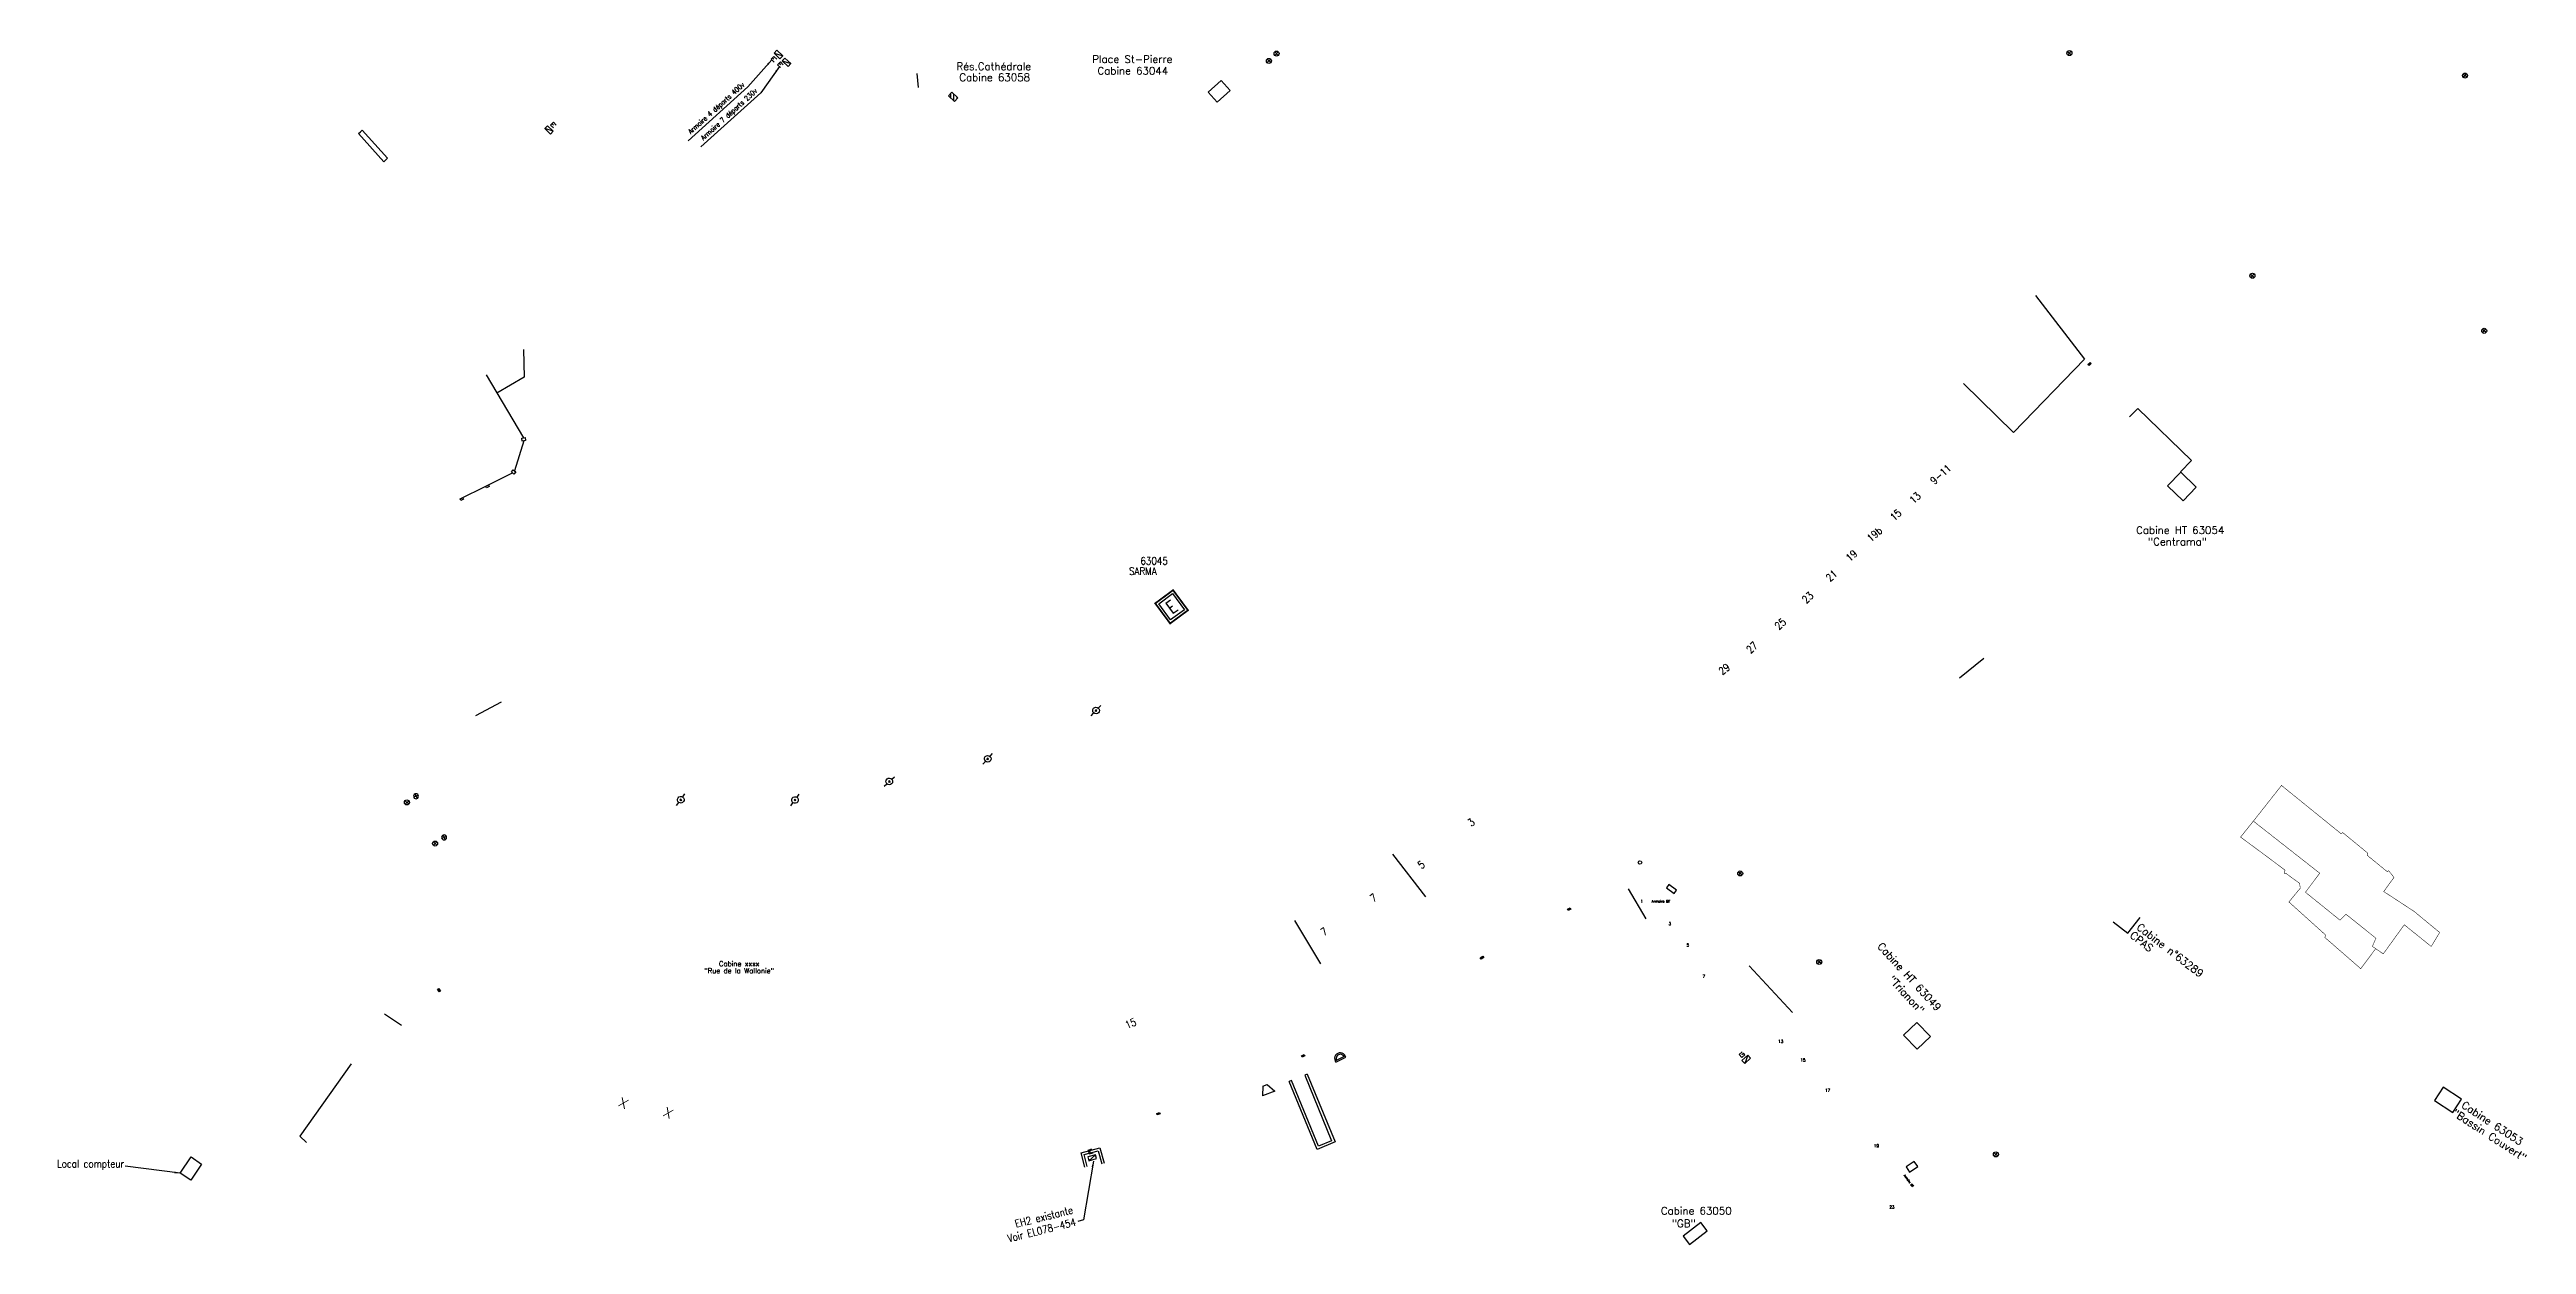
# Model space of a CAD drawing. Header units: millimetres. Extents: x 80014 to 81018, y 144000 to 145000.
# Drawn here: x 80505 to 80999.8, y 144270.4 to 144509.2 of the extents above; entities that cross this region are included whole.
import ezdxf
from ezdxf.enums import TextEntityAlignment as Align

# ---------------------------------------------------------------- set-up
doc = ezdxf.new("R2010")
doc.units = ezdxf.units.MM
doc.linetypes.add('E_ST_CU', pattern=[2000, 1000, 1000])
doc.layers.get('0').update_dxf_attribs({"linetype": 'CONTINUOUS'})
for name, color, linetype in [('BB01', 7, 'CONTINUOUS'), ('BB06', 7, 'CONTINUOUS'), ('BB08', 7, 'CONTINUOUS'), ('BR01', 7, 'CONTINUOUS'), ('BR12', 7, 'CONTINUOUS'), ('BR15', 7, 'CONTINUOUS'), ('M_200', 7, 'CONTINUOUS'), ('W0008', 7, 'CONTINUOUS'), ('W0115', 7, 'CONTINUOUS'), ('W0430', 7, 'CONTINUOUS'), ('W0432', 7, 'CONTINUOUS'), ('W0469', 7, 'CONTINUOUS'), ('W0473', 7, 'CONTINUOUS')]:
    doc.layers.add(name, color=color, linetype=linetype)
doc.styles.add('B_ROMANS', font='ROMANS.shx', dxfattribs={"width": 0.75})
doc.styles.add('M_ROMANS', font='ROMANS.shx', dxfattribs={"width": 0.75})
doc.styles.get("Standard").update_dxf_attribs({"font": 'romans.shx', "width": 0.85})
doc.dimstyles.get("Standard").update_dxf_attribs({"dimtxt": 1.5, "dimasz": 1.2, "dimexe": 0.625, "dimexo": 0.625, "dimgap": 0.25, "dimtad": 1, "dimdec": 1, "dimzin": 0, "dimdsep": 46, "dimtxsty": 'Standard', "dimcen": -0.5, "dimadec": 0, "dimazin": 0, "dimtfac": 1, "dimtdec": 1, "dimtmove": 0, "dimatfit": 3, "dimfxl": 0, "dimtolj": 1, "dimtzin": 0, "dimarcsym": 0})

# ---------------------------------------------------------------- blocks, each defined once
blk = doc.blocks.new('BR1501')
at = {"color": 0, "linetype": 'Continuous'}
blk.add_lwpolyline([(0.3, -0.15), (-0.3, -0.15), (-0.3, 0.15), (0.3, 0.15)], close=True, dxfattribs=at)
for points in [[(-0.1, 0.15), (-0.1, -0.15)], [(0.1, -0.15), (0.1, 0.15)]]:
    blk.add_lwpolyline(points, dxfattribs=at)
blk = doc.blocks.new('AVAL')
at = {"layer": 'BR15', "color": 253, "rotation": 29.2739344194283}
blk.add_blockref('BR1501', (80791.15, 144327.7), dxfattribs=at)
blk = doc.blocks.new('*X0')
at = {"color": 0}
for p, q in [((80685, 144499.52), (80685, 144500.41)), ((80685.64, 144498.94), (80685.64, 144500.29)), ((80686.27, 144499.43), (80686.27, 144499.71))]:
    blk.add_line(p, q, dxfattribs=at)
blk = doc.blocks.new('BR1209')
at = {"color": 0, "linetype": 'Continuous', "flags": 128}
for points in [[(-0.5, 0), (0.5, 0)], [(0, 0.5), (0, -0.5)]]:
    blk.add_lwpolyline(points, dxfattribs=at)
at = {"color": 0, "linetype": 'Continuous'}
blk.add_circle((0, 0), 0.5, dxfattribs=at)
at = {"color": 0, "linetype": 'Continuous', "style": 'B_ROMANS', "width": 0.75}
blk.add_attdef('NUM', text='', height=1.2, dxfattribs=at).set_placement((0, 2), align=Align.MIDDLE)
at = {"color": 0, "linetype": 'Continuous', "style": 'B_ROMANS', "width": 0.75, "flags": 3}
for tag, p in [('DEF_LEG', (0, -10)), ('DEF_COUP', (0, -12.5)), ('DEF_TYPE', (0, -15))]:
    blk.add_attdef(tag, text='', height=1.2, dxfattribs=at).set_placement(p, align=Align.MIDDLE)
blk = doc.blocks.new('T430')
at = {"flags": 128}
for points in [[(0.8, 0.8), (-0.8, 0.8)], [(-0.8, 0.8), (-0.8, 0)], [(0.8, 0.8), (-0.8, 0)], [(-0.8, 0), (0.8, 0)], [(-0.4, 2.1), (0.4, 2.1)], [(-0.4, 2.1), (-0.4, 1.3)], [(-0.4, 1.7), (0, 1.7)], [(-0.4, 1.3), (0.4, 1.3)], [(0.8, 0), (0.8, 0.8)]]:
    blk.add_lwpolyline(points, dxfattribs=at)
blk = doc.blocks.new('T473')
for p, q in [((-0.166667, 0.166667), (0.166667, -0.166667)), ((-0.166667, -0.166667), (0.166667, 0.166667)), ((0.500001, 0.500001), (1.000002, 1.000002)), ((-1.000002, -1.000002), (-0.500001, -0.500001))]:
    blk.add_line(p, q)
blk.add_ellipse((0, 0), major_axis=(0.471405, 0.471405), ratio=1, start_param=5.4977871438, end_param=11.780972451)
blk = doc.blocks.new('*U18')
at = {"flags": 128}
for points in [[(0.8, 0.8), (-0.8, 0.8)], [(-0.8, 0.8), (-0.8, 0)], [(0.8, 0.8), (-0.8, 0)], [(-0.8, 0), (0.8, 0)], [(0.4, 2.1), (-0.4, 2.1)], [(0.4, 1.3), (-0.4, 1.3)], [(0.4, 1.7), (0, 1.7)], [(0.4, 1.3), (0.4, 2.1)], [(0.8, 0), (0.8, 0.8)]]:
    blk.add_lwpolyline(points, dxfattribs=at)
blk = doc.blocks.new('*U19')
at = {"flags": 128}
for points in [[(0.8, 0.8), (-0.8, 0.8)], [(-0.8, 0.8), (-0.8, 0)], [(0.8, 0.8), (-0.8, 0)], [(-0.8, 0), (0.8, 0)], [(0.93, 1.17), (0.13, 1.18)], [(0.94, 1.97), (0.14, 1.98)], [(0.94, 1.57), (0.54, 1.58)], [(0.8, 0), (0.8, 0.8)], [(0.93, 1.17), (0.94, 1.97)]]:
    blk.add_lwpolyline(points, dxfattribs=at)
blk = doc.blocks.new('T469')
at = {"color": 0, "linetype": 'Continuous', "flags": 128}
for points in [[(-0.35, 0.35), (0.35, -0.35)], [(-0.35, -0.35), (0.35, 0.35)]]:
    blk.add_lwpolyline(points, dxfattribs=at)
at = {"color": 0, "linetype": 'Continuous'}
blk.add_circle((0, 0), 0.5, dxfattribs=at)
blk = doc.blocks.new('*U26')
at = {"layer": 'M_200', "color": 0, "linetype": 'Continuous', "const_width": 0.35, "flags": 128}
blk.add_lwpolyline([(4.44, 5), (4.44, 0), (0, 0), (0, 5)], close=True, dxfattribs=at)
at = {"layer": 'M_200', "color": 0, "linetype": 'Continuous'}
blk.add_lwpolyline([(0.5, 4.5), (3.94, 4.5), (3.94, 0.5), (0.5, 0.5)], close=True, dxfattribs=at)
at = {"layer": 'M_200', "insert": (2.22, 2.5), "char_height": 2.5, "width": 4.4424, "attachment_point": 5}
blk.add_mtext('E', dxfattribs=at)
at = {"layer": 'M_200', "color": 0, "linetype": 'Continuous', "width": 0.85}
for tag, p in [('NUM', (2, 17.06)), ('NOM', (2, 10.65))]:
    blk.add_attdef(tag, text='', height=4, dxfattribs=at).set_placement(p, align=Align.MIDDLE)
at = {"layer": 'M_200', "color": 0, "linetype": 'Continuous', "style": 'M_ROMANS', "width": 0.75, "flags": 3}
for tag, p in [('DEF_COUP', (1.87, -5.49)), ('DEF_LEG', (1.87, -2.99)), ('DEF_TYPE', (1.87, -7.99))]:
    blk.add_attdef(tag, text='', height=1.2, dxfattribs=at).set_placement(p, align=Align.MIDDLE)
blk = doc.blocks.new('T432')
at = {"flags": 128}
for points in [[(0.8, 0.8), (-0.8, 0.8)], [(-0.8, 0.8), (-0.8, 0)], [(0.8, 0.8), (-0.8, 0)], [(-0.8, 0), (0.8, 0)], [(-0.4, 2.1), (-0.4, 1.3)], [(-0.4, 1.3), (0.4, 1.3)], [(-0.39, 2.1), (0.41, 2.1)], [(0, 1.7), (0.4, 1.7)], [(0.4, 1.3), (0.4, 1.7)], [(0.8, 0), (0.8, 0.8)]]:
    blk.add_lwpolyline(points, dxfattribs=at)

msp = doc.modelspace()

# ---------------------------------------------------------------- linework, layer by layer
at = {"color": 7, "linetype": 'CONTINUOUS'}
for p, q in [((80566.7, 144492.44), (80567.07, 144492.77)), ((80566.7, 144492.44), (80571.74, 144486.8)), ((80567.44, 144493.11), (80567.07, 144492.77)), ((80567.44, 144493.11), (80572.48, 144487.47)), ((80571.74, 144486.8), (80572.11, 144487.13)), ((80572.48, 144487.47), (80572.11, 144487.13))]:
    msp.add_line(p, q, dxfattribs=at)
at = {"color": 252, "flags": 128}
msp.add_lwpolyline([(80531.09, 144284.61), (80533.27, 144287.88), (80535.31, 144286.46), (80533.18, 144283.22), (80531.09, 144284.61)], dxfattribs=at)
at = {"layer": 'BB01', "color": 252}
for p, q in [((80678.54, 144501.65), (80678.29, 144504.42)), ((80820.32, 144341.47), (80823.91, 144335.44)), ((80877.49, 144286.99), (80875.87, 144285.88))]:
    msp.add_line(p, q, dxfattribs=at)
at = {"layer": 'BB01'}
for p, q in [((80685.24, 144500.66), (80684.56, 144499.93)), ((80684.56, 144499.93), (80685.74, 144498.85)), ((80685.24, 144500.66), (80686.41, 144499.58)), ((80686.41, 144499.58), (80685.74, 144498.85)), ((80920.19, 144332.62), (80922.67, 144335.71)), ((80917.24, 144334.89), (80920.19, 144332.62))]:
    msp.add_line(p, q, dxfattribs=at)
at = {"layer": 'BB01', "color": 252, "linetype": 'E_ST_CU'}
for p, q in [((80779.94, 144339.88), (80773.32, 144348.4)), ((80758.92, 144326.44), (80753.78, 144335.12))]:
    msp.add_line(p, q, dxfattribs=at)
at = {"layer": 'BB01', "flags": 128}
for points in [[(80736.45, 144500.69), (80738.25, 144498.71), (80740.83, 144501.05), (80739.03, 144503.03)], [(80930.76, 144424.74), (80928.1, 144421.98), (80931.21, 144418.99), (80933.86, 144421.75)], [(80878.01, 144314.76), (80875.36, 144312.18), (80878.08, 144309.39), (80880.73, 144311.97)], [(80983.19, 144301.81), (80981.44, 144299.16), (80985.09, 144296.74), (80986.84, 144299.39)], [(80831.34, 144272.02), (80832.62, 144270.38), (80836.12, 144273.12), (80834.84, 144274.76)]]:
    msp.add_lwpolyline(points, close=True, dxfattribs=at)
at = {"layer": 'BB01', "color": 252, "const_width": 0.1, "flags": 128}
msp.add_lwpolyline([(80969.71, 144329.51), (80966.71, 144325.5), (80959.51, 144331.77), (80959.74, 144332.19), (80952.36, 144338.83), (80954.63, 144341.59), (80954.5, 144342.55), (80951.74, 144344.57), (80951.54, 144344.5), (80951.41, 144344.86), (80951.61, 144345.19), (80942.71, 144351.81), (80945.26, 144354.99), (80958.52, 144344.58), (80955.66, 144340.78), (80962.55, 144335.21), (80963.76, 144336.38), (80969.74, 144331.59), (80969.04, 144329.95), (80971.21, 144328.46), (80975.41, 144334.28), (80980.79, 144329.94), (80982.48, 144332.73), (80977.36, 144336.96), (80971.3, 144340.92), (80973.35, 144343.74), (80972.3, 144345.08), (80971.99, 144344.9), (80967.98, 144348.18), (80968.13, 144348.58), (80963.12, 144352.7), (80962.8, 144352.47), (80950.88, 144362.12), (80945.26, 144354.99)], dxfattribs=at)
at = {"layer": 'BB01', "color": 252, "flags": 128}
for points in [[(80827.98, 144341.68), (80829.55, 144340.53), (80829.98, 144341.17), (80828.46, 144342.35)], [(80875.87, 144285.88), (80876.58, 144284.84), (80878.21, 144285.95), (80877.49, 144286.99)]]:
    msp.add_lwpolyline(points, close=True, dxfattribs=at)
at = {"layer": 'BB08', "color": 252}
for p, q in [((80761.83, 144307.08), (80763.84, 144308.06)), ((80761.96, 144306.81), (80761.83, 144307.08)), ((80761.96, 144306.81), (80763.97, 144307.79)), ((80763.97, 144307.79), (80763.84, 144308.06)), ((80747.39, 144302.04), (80747.29, 144300.1)), ((80749.76, 144301.04), (80747.29, 144300.1)), ((80747.39, 144302.04), (80748.21, 144302.36)), ((80748.21, 144302.36), (80749.76, 144301.04)), ((80753.11, 144303.12), (80752.64, 144302.93)), ((80758.24, 144289.36), (80752.64, 144302.93)), ((80758.5, 144290.01), (80753.11, 144303.12)), ((80756.21, 144304.4), (80755.74, 144304.21)), ((80755.74, 144304.21), (80761.1, 144291.1)), ((80756.21, 144304.4), (80761.83, 144290.86)), ((80761.1, 144291.1), (80758.5, 144290.01)), ((80711.06, 144288.69), (80714.82, 144289.68)), ((80711.8, 144285.84), (80711.06, 144288.69)), ((80711.67, 144288.33), (80714.47, 144289.07)), ((80712.28, 144285.97), (80711.67, 144288.33)), ((80714.47, 144289.07), (80715.21, 144286.47)), ((80714.82, 144289.68), (80715.69, 144286.61)), ((80761.83, 144290.86), (80758.24, 144289.36))]:
    msp.add_line(p, q, dxfattribs=at)
for radius in [1.12, 0.817]:
    msp.add_arc((80762.83, 144307.57), radius, 25.9428, 205.9428, dxfattribs=at)
at = {"layer": 'BR01', "color": 252}
msp.add_line((80844.51, 144326.05), (80853.21, 144316.75), dxfattribs=at)
at = {"layer": 'BR12', "color": 252}
msp.add_circle((80822.71, 144346.73), 0.339, dxfattribs=at)
at = {"layer": 'W0008', "color": 252}
for p, q in [((80592.26, 144421.63), (80592.11, 144421.93)), ((80592.78, 144421.89), (80592.26, 144421.63)), ((80592.63, 144422.18), (80592.78, 144421.89)), ((80586.98, 144419.38), (80587.5, 144419.63)), ((80587.13, 144419.08), (80586.98, 144419.38)), ((80587.64, 144419.34), (80587.13, 144419.08)), ((80587.5, 144419.63), (80587.64, 144419.34))]:
    msp.add_line(p, q, dxfattribs=at)
for points in [[(80599.66, 144449.28), (80599.76, 144443.74), (80594.34, 144440.52)], [(80592.17, 144444.19), (80599.64, 144431.59)], [(80920.53, 144435.8), (80922.16, 144437.48), (80932.9, 144427.06), (80930.73, 144424.82)], [(80599.73, 144431.02), (80597.84, 144425.03)], [(80586.98, 144419.38), (80592.11, 144421.93), (80592.63, 144422.18), (80597.47, 144424.58)], [(80891.42, 144387.51), (80886.54, 144383.56)], [(80590.16, 144376.12), (80595.23, 144378.85)], [(80575.29, 144314.13), (80571.89, 144316.4), (80571.89, 144316.4)], [(80565.25, 144306.46), (80554.97, 144292.04), (80556.29, 144290.79)]]:
    msp.add_lwpolyline(points, dxfattribs=at)
for points in [[(80599.31, 144431.55), (80599.96, 144431.64), (80600.05, 144431.07), (80599.4, 144430.97)], [(80597.61, 144425.23), (80598.1, 144424.79), (80597.72, 144424.36), (80597.23, 144424.79)]]:
    msp.add_lwpolyline(points, close=True, dxfattribs=at)
at = {"layer": 'W0115', "color": 252}
for p, q in [((80901.73, 144460.07), (80911.5, 144447.3)), ((80911.5, 144447.3), (80897.36, 144432.64)), ((80887.32, 144442.44), (80897.36, 144432.64))]:
    msp.add_line(p, q, dxfattribs=at)

# ---------------------------------------------------------------- block references
at = {"layer": 'BB01'}
msp.add_blockref('*X0', (0, 0), dxfattribs=at)
at = {"layer": 'BB08', "color": 252, "rotation": 21.25725397421557}
msp.add_blockref('BR1501', (80726.5, 144296.51), dxfattribs=at)
at = {"layer": 'BR12', "color": 252}
for p, rotation in [((80908.5, 144508.51), 139.246420402971), ((80987.54, 144504), 139.2464204029711), ((80945.06, 144464), 139.246420402971), ((80991.38, 144452.99), 139.2464204029715), ((80842.73, 144344.53), 139.2464204029719), ((80858.53, 144326.84), 139.2464204029719), ((80893.83, 144288.38), 139.2464204029724)]:
    msp.add_blockref('BR1209', p, dxfattribs=dict(at, rotation=rotation))
at = {"layer": 'BR15', "color": 252}
for p, rotation in [((80912.53, 144446.36), 226.0233112592688), ((80582.77, 144321.23), 311.2247513415473), ((80755.43, 144308.1), 25.26355670586403)]:
    msp.add_blockref('BR1501', p, dxfattribs=dict(at, rotation=rotation))
for p in [(17.41, 9.7), (0, 0)]:
    msp.add_blockref('AVAL', p, dxfattribs=at)
at = {"layer": 'M_200'}
ref = msp.add_blockref('*U26', (80728.84, 144394.5), dxfattribs=dict(at, rotation=36.5258730045598))
ref.add_attrib('NUM', '63045', dxfattribs={"color": 0, "linetype": 'Continuous', "height": 1.5, "width": 0.85}).set_placement((80725.64, 144407), align=Align.MIDDLE)
ref.add_attrib('NOM', 'SARMA', dxfattribs={"color": 0, "linetype": 'Continuous', "height": 1.5, "width": 0.85}).set_placement((80723.39, 144404.96), align=Align.MIDDLE)
at = {"layer": 'W0430'}
for name, p, rotation in [('*U18', (80650.86, 144508.51), 136.3513331075181), ('*U19', (80652.47, 144506.95), 136.3513331075181), ('T430', (80604.48, 144492.86), 316.9043906034698), ('T430', (80713.38, 144287.33), 14.81455973493919)]:
    msp.add_blockref(name, p, dxfattribs=dict(at, rotation=rotation))
at = {"layer": 'W0432', "rotation": 42.42098403954142}
msp.add_blockref('T432', (80844.22, 144307.07), dxfattribs=at)
at = {"layer": 'W0469'}
for p in [(80750.1, 144508.4), (80748.58, 144506.94), (80576.37, 144358.73), (80581.99, 144350.51)]:
    msp.add_blockref('T469', p, dxfattribs=at)
at = {"layer": 'W0469', "xscale": -1, "rotation": 68.67195810955161}
for p in [(80578.18, 144359.96), (80583.79, 144351.74)]:
    msp.add_blockref('T469', p, dxfattribs=at)
at = {"layer": 'W0473'}
for p, rotation in [((80714.04, 144377.1), 1.895220648484), ((80692.4, 144367.44), 2.558427164852929), ((80631.07, 144359.27), 9.662794915655228), ((80653.9, 144359.22), 9.662794915655214), ((80672.74, 144362.92), 356.6999588927739)]:
    msp.add_blockref('T473', p, dxfattribs=dict(at, rotation=rotation))

# ---------------------------------------------------------------- texts
at = {"color": 252, "linetype": 'Continuous', "insert": (80519.84, 144285.28), "char_height": 1.5, "attachment_point": 9}
msp.add_mtext('Local compteur', dxfattribs=at)
at = {"layer": 'BB06', "color": 252, "linetype": 'Continuous', "width": 0.85}
for s, rotation, p in [('9-11', 41.7143, (80881.53, 144422.18)), ('13', 41.7143, (80877.35, 144418.32)), ('15', 41.7143, (80873.5, 144414.91)), ('19b', 41.7143, (80868.88, 144410.7)), ('21', 41.7143, (80860.67, 144402.76)), ('19', 41.7143, (80864.65, 144406.77)), ('23', 41.7143, (80855.9, 144398.4)), ('25', 41.7143, (80850.45, 144393.12)), ('27', 41.7143, (80844.78, 144388.41)), ('29', 36.3709, (80839.11, 144384.12)), ('5', 36.3709, (80779.02, 144345.35)), ('7', 33.1216, (80769.41, 144338.74)), ('7', 33.1216, (80759.55, 144332))]:
    msp.add_text(s, height=1.5, rotation=rotation, dxfattribs=at).set_placement(p)
msp.add_text('3', height=1.5, rotation=39.7684, dxfattribs=at).set_placement((80788.98, 144354.76), align=Align.MIDDLE)
at = {"layer": 'BB06', "color": 252}
for s, p in [('1', (80822.78, 144338.68)), ('3', (80828.41, 144334.2)), ('5', (80832.02, 144329.93)), ('7', (80835.21, 144323.65)), ('13', (80850.31, 144310.67)), ('15', (80854.77, 144306.94)), ('17', (80859.66, 144300.86)), ('19', (80869.44, 144289.8)), ('23', (80872.52, 144277.56))]:
    msp.add_text(s, height=0.6, dxfattribs=at).set_placement(p)
at = {"layer": 'BB06', "color": 252, "width": 0.85}
msp.add_text('15', height=1.5, rotation=21.5231, dxfattribs=at).set_placement((80720.21, 144313.48))
at = {"layer": 'BB06', "color": 252, "width": 2}
for p in [(80619.91, 144298.51), (80628.84, 144296.52)]:
    msp.add_text('x', height=2, rotation=245.2801, dxfattribs=at).set_placement(p, align=Align.MIDDLE)
at = {"layer": 'BB08'}
for s, p in [('Rés.Cathédrale', (80686.16, 144505.11)), ('Cabine 63058', (80686.72, 144502.91)), ('Place St-Pierre', (80713.28, 144506.54)), ('Cabine 63044', (80714.32, 144504.22)), ('Cabine HT 63054', (80921.84, 144412.4)), ('"Centrama"', (80924.21, 144410.11)), ('Cabine 63050', (80826.89, 144276.36)), ('"GB"', (80829.08, 144273.84))]:
    msp.add_text(s, height=1.5, dxfattribs=at).set_placement(p)
at = {"layer": 'BB08', "color": 252}
msp.add_text('Armoire BT', height=0.5, dxfattribs=at).set_placement((80825.05, 144338.7))
at = {"layer": 'BB08'}
for s, rotation, p in [('CPAS', 322.347, (80920.44, 144331.89)), ('Cabine n°63289', 322.347, (80921.79, 144333.52)), ('Cabine HT 63049', 312.5449, (80870.03, 144329.88)), ('"Trianon"', 312.5449, (80872.26, 144323.24)), ('"Bassin Couvert"', 326.6855, (80984.87, 144296.33)), ('Cabine 63053', 326.6855, (80986.68, 144297.87))]:
    msp.add_text(s, height=1.5, rotation=rotation, dxfattribs=at).set_placement(p)
at = {"layer": 'BB08', "color": 252}
for s, p in [('"Rue de la Wallonie"', (80642.74, 144325.11)), ('Cabine xxxx', (80642.74, 144326.51))]:
    msp.add_text(s, height=1, dxfattribs=at).set_placement(p, align=Align.MIDDLE)
msp.add_text('Armoire BT', height=0.4, rotation=305.9171, dxfattribs=at).set_placement((80875.37, 144284.2))
at = {"layer": 'W0430', "linetype": 'Continuous', "char_height": 1, "attachment_point": 9, "rotation": 42.1009}
for s, insert in [('\\A1;Armoire 4 départs 400v', (80644.13, 144501.79)), ('\\A1;Armoire 7 départs 230v', (80646.68, 144500.57))]:
    msp.add_mtext(s, dxfattribs=dict(at, insert=insert))
at = {"layer": 'W0430', "linetype": 'Continuous', "insert": (80710.15, 144274.19), "char_height": 1.5, "width": 18.1335, "attachment_point": 9, "rotation": 13.9757}
msp.add_mtext('EH2 existante^JVoir EL078-454', dxfattribs=at)

# ---------------------------------------------------------------- leaders
at = {"color": 252, "linetype": 'Continuous', "annotation_type": 0, "has_hookline": 1, "hookline_direction": 1, "text_width": 14.87}
msp.add_leader([(80531.09, 144284.61), (80520.09, 144286.03)], dimstyle='Standard', override={"dimgap": 0.25, "dimtad": 0}, dxfattribs=at)
at = {"layer": 'W0430', "linetype": 'Continuous', "annotation_type": 0, "has_hookline": 1, "hookline_direction": 1}
for points, override, text_width, horizontal_direction in [([(80649.25, 144507.15), (80644.48, 144501.77)], {"dimgap": 0.25, "dimtad": 1, "dimfxl": 1.25}, 15.87, (0.741965, 0.670438, 0)), ([(80650.79, 144505.81), (80647.04, 144500.55)], {"dimgap": 0.25, "dimtad": 1, "dimfxl": 1.25}, 15.87, (0.741965, 0.670438, 0)), ([(80713.52, 144287.01), (80711.55, 144275.29), (80710.39, 144275)], {"dimgap": 0.25, "dimtad": 0}, 15.66, (0.970398, 0.24151, 0))]:
    msp.add_leader(points, dimstyle='Standard', override=override, dxfattribs=dict(at, text_width=text_width, horizontal_direction=horizontal_direction))

doc.saveas('drawing.dxf')
